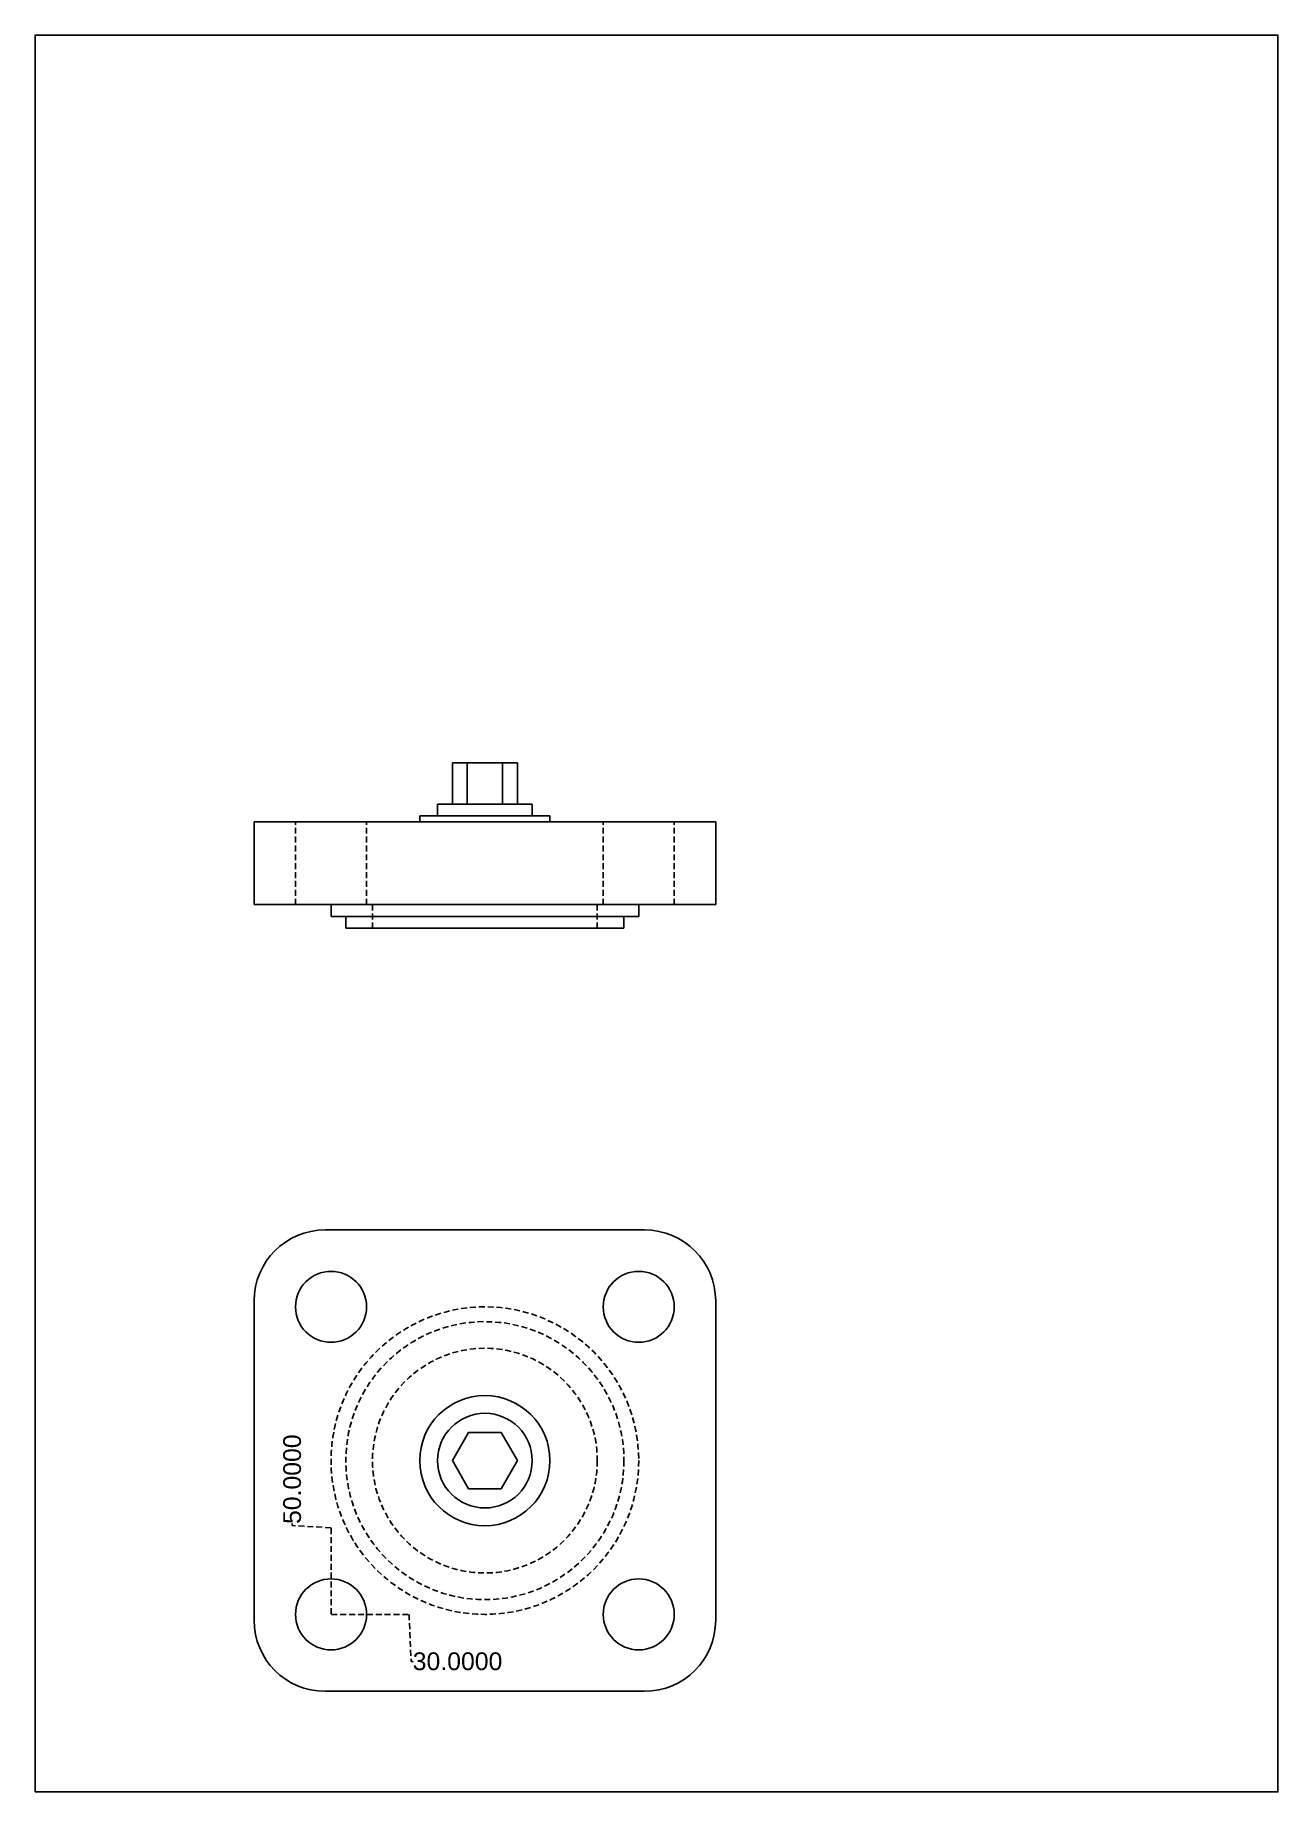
# Model space of a CAD drawing. Header units: millimetres. Extents: x 0 to 210, y 0 to 297.
import ezdxf

# ---------------------------------------------------------------- set-up
doc = ezdxf.new("R2010")
doc.units = ezdxf.units.MM
doc.header["$MEASUREMENT"] = 0
doc.linetypes.add('DASHEDX2', pattern=[1.5, 1, -0.5])
doc.styles.get("Standard").update_dxf_attribs({"font": 'arial.ttf'})
doc.dimstyles.get("Standard").update_dxf_attribs({"dimtxt": 3, "dimasz": 0.18, "dimexe": 0.18, "dimexo": 0.0625, "dimgap": 0.09, "dimtad": 0, "dimtih": 1, "dimtoh": 1, "dimdec": 4, "dimzin": 0, "dimdsep": 46, "dimtxsty": 'Standard', "dimcen": 0.09, "dimclrt": 5, "dimadec": 0, "dimazin": 0, "dimtfac": 1, "dimtdec": 4, "dimtofl": 0, "dimtmove": 0, "dimatfit": 3, "dimfxl": 1, "dimtolj": 1, "dimtzin": 0, "dimarcsym": 0})

# ---------------------------------------------------------------- blocks, each defined once
blk = doc.blocks.new('*D1')
at = {"color": 0, "linetype": 'DASHEDX2', "lineweight": -2, "transparency": 16777216}
for p, q in [((43.44, 45.02), (43.44, 45.38)), ((50, 44.66), (43.44, 45.02)), ((50, 30.06), (50, 44.66))]:
    blk.add_line(p, q, dxfattribs=at)
at = {"layer": 'Defpoints', "color": 0, "linetype": 'DASHEDX2', "transparency": 16777216}
for p in [(43.44, 45.38), (50, 30), (0, 0)]:
    blk.add_point(p, dxfattribs=at)
at = {"color": 5, "linetype": 'DASHEDX2', "transparency": 16777216, "insert": (43.44, 52.86), "char_height": 3, "attachment_point": 5, "rotation": 90}
blk.add_mtext('\\A1;50.0000', dxfattribs=at)
blk = doc.blocks.new('*D2')
at = {"color": 0, "linetype": 'DASHEDX2', "lineweight": -2, "transparency": 16777216}
for p, q in [((50.06, 30), (63.18, 30)), ((63.18, 30), (63.54, 22.06)), ((63.54, 22.06), (63.9, 22.06))]:
    blk.add_line(p, q, dxfattribs=at)
at = {"layer": 'Defpoints', "color": 0, "linetype": 'DASHEDX2', "transparency": 16777216}
for p in [(50, 30), (63.9, 22.06), (0, 0)]:
    blk.add_point(p, dxfattribs=at)
at = {"color": 5, "linetype": 'DASHEDX2', "transparency": 16777216, "insert": (71.38, 22.06), "char_height": 3, "attachment_point": 5}
blk.add_mtext('\\A1;30.0000', dxfattribs=at)

msp = doc.modelspace()

# ---------------------------------------------------------------- linework, layer by layer
for p, q in [((70.5, 167), (70.5, 174)), ((70.5, 174), (81.5, 174)), ((73, 167), (73, 174)), ((79, 167), (79, 174)), ((81.5, 174), (81.5, 167)), ((68, 165), (68, 167)), ((68, 167), (84, 167)), ((84, 167), (84, 165)), ((37, 150), (37, 164)), ((37, 164), (115, 164)), ((65, 164), (65, 165)), ((65, 165), (87, 165)), ((87, 165), (87, 164)), ((115, 164), (115, 150)), ((115, 150), (37, 150)), ((50, 150), (50, 148)), ((102, 148), (102, 150)), ((50, 148), (102, 148)), ((52.5, 148), (52.5, 146)), ((52.5, 146), (99.5, 146)), ((99.5, 146), (99.5, 148))]:
    msp.add_line(p, q)
at = {"linetype": 'DASHEDX2'}
for p, q in [((44, 150), (44, 164)), ((56, 150), (56, 164)), ((96, 150), (96, 164)), ((108, 150), (108, 164)), ((57, 146), (57, 150)), ((95, 146), (95, 150))]:
    msp.add_line(p, q, dxfattribs=at)
for points in [[(0, 0), (210, 0), (210, 297), (0, 297)], [(73.25, 60.76314), (70.5, 56), (73.25, 51.23686), (78.75, 51.23686), (81.5, 56), (78.75, 60.76314)]]:
    msp.add_lwpolyline(points, close=True)
msp.add_lwpolyline([(49, 17), (103, 17, 0.414213562), (115, 29), (115, 83, 0.414213562), (103, 95), (49, 95, 0.414213562), (37, 83), (37, 29, 0.414213562)], format="xyb", close=True)
for centre, radius in [((50, 82), 6), ((102, 82), 6), ((76, 56), 11), ((76, 56), 8), ((50, 30), 6), ((102, 30), 6)]:
    msp.add_circle(centre, radius)
for radius in [26, 23.5, 19]:
    msp.add_circle((76, 56), radius, dxfattribs=at)

# ---------------------------------------------------------------- dimensions: what is measured, and where the dimension line sits
for offset, dtype, picture, middle in [((-6.55581, 15.37879), 1, '*D1', (43.44419, 52.85624)), ((13.90297, -7.93557), 0, '*D2', (71.3794, 22.06443))]:
    dim = msp.add_ordinate_dim(feature_location=(50, 30), offset=offset, dtype=dtype, origin=(0, 0), dimstyle='Standard', dxfattribs=at)
    dim.commit()
    dim.dimension.update_dxf_attribs({"geometry": picture, "text_midpoint": middle})

doc.saveas('drawing.dxf')
